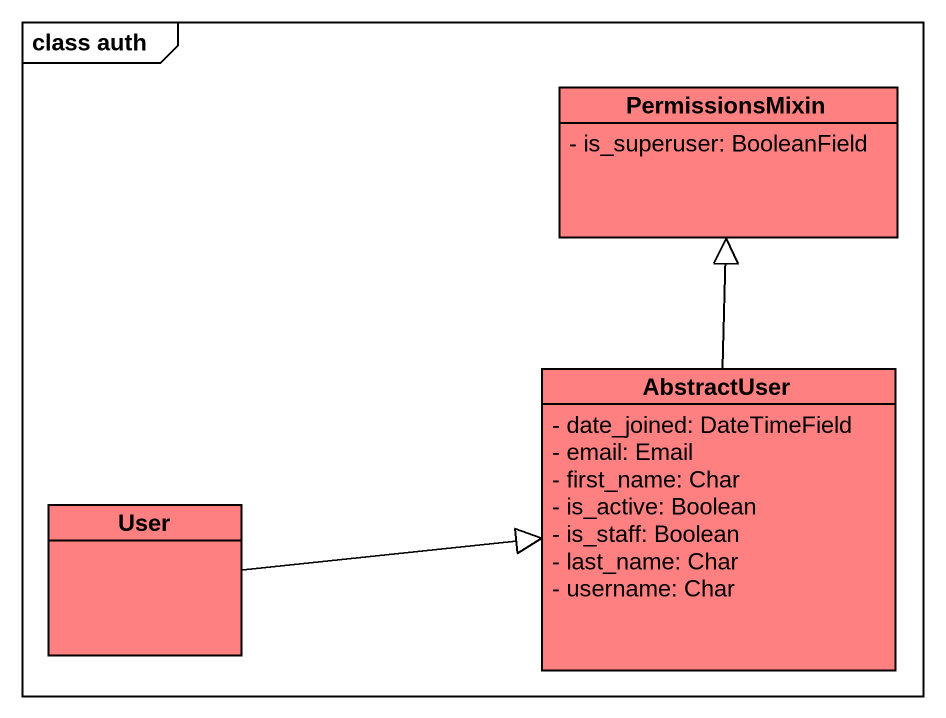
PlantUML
@startuml
mainframe class auth
hide circle
hide empty members
skinparam classAttributeIconSize 0
class PermissionsMixin #FF8080 {
  - is_superuser: BooleanField
}
class AbstractUser #FF8080 {
  - date_joined: DateTimeField
  - email: Email
  - first_name: Char
  - is_active: Boolean
  - is_staff: Boolean
  - last_name: Char
  - username: Char
}
class User #FF8080
AbstractUser -up-|> PermissionsMixin
User -right-|> AbstractUser
@enduml
